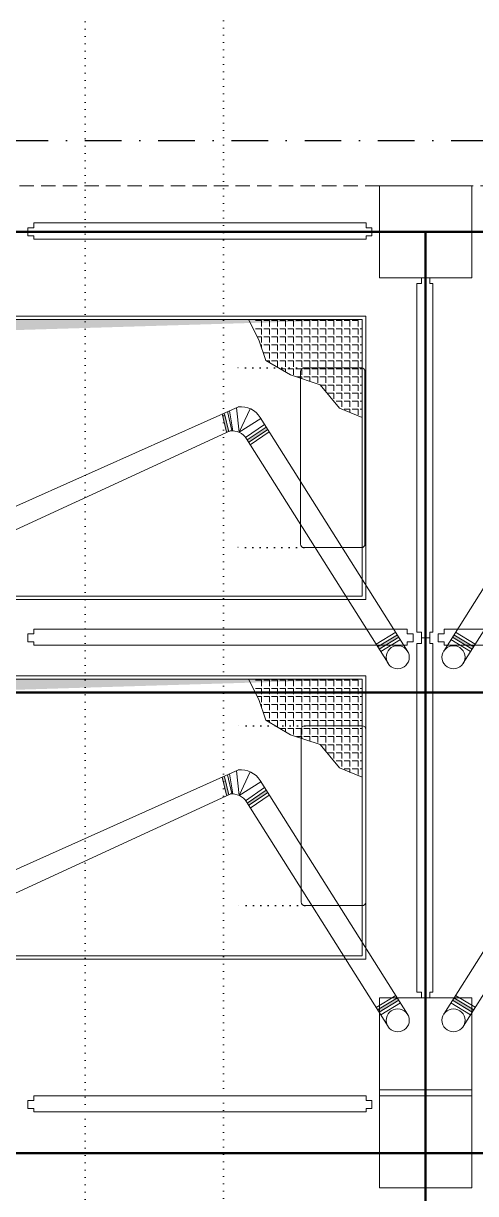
# Model space of a CAD drawing. Header units: metres. Extents: x -19121 to 152404, y -12107 to 29421.
# Drawn here: x 1951 to 2343, y 5595 to 6611 of the extents above; entities that cross this region are included whole.
import ezdxf

# ---------------------------------------------------------------- set-up
doc = ezdxf.new("R2010")
doc.units = ezdxf.units.M
doc.header["$LTSCALE"] = 50
doc.header["$MEASUREMENT"] = 0
for name, pattern in [('DASHDOT', [25.4, 12.7, -6.35, 0, -6.35]), ('DOT2', [0.125, 0, -0.125]), ('HIDDEN', [0.375, 0.25, -0.125])]:
    doc.linetypes.add(name, pattern=pattern)
doc.layers.get('0').update_dxf_attribs({"color": 9, "lineweight": 9})
for name, color, linetype, lineweight in [('01', 9, 'Continuous', 9), ('06D', 9, 'Continuous', 9), ('10', 9, 'Continuous', 9), ('20', 9, 'DOT2', 9), ('E-KABLO', 7, 'Continuous', 30)]:
    doc.layers.add(name, color=color, linetype=linetype, lineweight=lineweight)

# ---------------------------------------------------------------- blocks, each defined once
blk = doc.blocks.new('p-kolon_80x80')
blk.add_lwpolyline([(-40, -40), (40, -40), (40, 40), (-40, 40)], close=True)
blk = doc.blocks.new('2.bod.sitatik')
at = {"layer": '01'}
for p in [(2300, -2200), (2300, -2905), (2300, -2990)]:
    blk.add_blockref('p-kolon_80x80', p, dxfattribs=at)
blk = doc.blocks.new('p-işyeri')
at = {"color": 0, "const_width": 2}
blk.add_lwpolyline([(200, 0), (200, 700), (-200, 700), (-200, 0)], close=True, dxfattribs=at)
blk = doc.blocks.new('p-mekanik_boyahane_mahal10')
blk.add_hatch(color=256).paths.add_polyline_path([(-11.7, -46.1), (-10.3, -44), (-27.5, -33.6), (-28.8, -35.7)])
blk.add_hatch(color=256).paths.add_polyline_path([(-11.7, -46.1), (-10.3, -44), (-27.5, -33.6), (-28.8, -35.7)])
blk.add_hatch(color=256).paths.add_polyline_path([(-11.7, -46.1), (-10.3, -44), (-27.5, -33.6), (-28.8, -35.7)])
for p, q in [((-36.3, -47.8), (91.6, 155.1)), ((-36.3, -47.8), (91.6, 155.1)), ((-19.4, -58.4), (103.5, 136.5)), ((-19.4, -58.4), (103.5, 136.5)), ((-13, -48.2), (-30.1, -37.8)), ((-13, -48.2), (-30.1, -37.8)), ((-13, -48.2), (-30.1, -37.8)), ((-11.7, -46.1), (-28.8, -35.7)), ((-11.7, -46.1), (-28.8, -35.7)), ((-11.7, -46.1), (-28.8, -35.7)), ((-10.3, -44), (-27.5, -33.6)), ((-10.3, -44), (-27.5, -33.6)), ((-10.3, -44), (-27.5, -33.6)), ((-9.1, -41.8), (-26.1, -31.5)), ((-9.1, -41.8), (-26.1, -31.5)), ((-9.1, -41.8), (-26.1, -31.5))]:
    blk.add_line(p, q)
blk.add_circle((-27.8, -53.1), 10)
blk.add_circle((-27.8, -53.1), 10)
blk.add_circle((-27.8, -53.1), 10)
blk = doc.blocks.new('p-mekanik_boyahane_mahal06')
for points in [[(471.5, 158.1), (473.5, 158.3), (477.2, 142.6), (475.2, 142.4)], [(471.5, 158.1), (473.5, 158.3), (477.2, 142.6), (475.2, 142.4)], [(494.3, 133.3), (493, 135.5), (509.5, 146.7), (510.9, 144.6)], [(494.3, 133.3), (493, 135.5), (509.5, 146.7), (510.9, 144.6)], [(607.7, -46.1), (606.3, -44), (623.5, -33.6), (624.8, -35.7)], [(607.7, -46.1), (606.3, -44), (623.5, -33.6), (624.8, -35.7)], [(607.7, -46.1), (606.3, -44), (623.5, -33.6), (624.8, -35.7)]]:
    blk.add_hatch(color=256).paths.add_polyline_path(points)
for p, q in [((596, 246), (0, 246)), ((596, 3), (596, 246)), ((593, 243), (3, 243)), ((494.3, 243), (503.2, 225.4)), ((505.4, 242.1), (500.4, 242.1)), ((505.4, 235.1), (500.4, 235.1)), ((505.4, 242.1), (505.4, 237)), ((505.4, 235.1), (505.4, 230)), ((512.4, 242.1), (507.4, 242.1)), ((512.4, 235.1), (507.4, 235.1)), ((512.4, 242.1), (512.4, 237)), ((512.4, 235.1), (512.4, 230)), ((519.4, 242.1), (514.3, 242.1)), ((519.4, 235.1), (514.3, 235.1)), ((519.4, 242.1), (519.4, 237)), ((519.4, 235.1), (519.4, 230)), ((526.4, 242.1), (521.3, 242.1)), ((526.4, 235.1), (521.3, 235.1)), ((526.4, 242.1), (526.4, 237)), ((526.4, 235.1), (526.4, 230)), ((533.4, 242.1), (528.3, 242.1)), ((533.4, 235.1), (528.3, 235.1)), ((533.4, 242.1), (533.4, 237)), ((533.4, 235.1), (533.4, 230)), ((540.4, 242.1), (535.3, 242.1)), ((540.4, 235.1), (535.3, 235.1)), ((540.4, 242.1), (540.4, 237)), ((540.4, 235.1), (540.4, 230)), ((547.4, 242.1), (542.3, 242.1)), ((547.4, 235.1), (542.3, 235.1)), ((547.4, 242.1), (547.4, 237)), ((547.4, 235.1), (547.4, 230)), ((554.3, 242.1), (549.3, 242.1)), ((554.3, 235.1), (549.3, 235.1)), ((554.3, 242.1), (554.3, 237)), ((554.3, 235.1), (554.3, 230)), ((561.3, 242.1), (556.2, 242.1)), ((561.3, 235.1), (556.2, 235.1)), ((561.3, 242.1), (561.3, 237)), ((561.3, 235.1), (561.3, 230)), ((568.3, 242.1), (563.2, 242.1)), ((568.3, 235.1), (563.2, 235.1)), ((568.3, 242.1), (568.3, 237)), ((568.3, 235.1), (568.3, 230)), ((575.3, 242.1), (570.2, 242.1)), ((575.3, 235.1), (570.2, 235.1)), ((575.3, 242.1), (575.3, 237)), ((575.3, 235.1), (575.3, 230)), ((582.3, 242.1), (577.2, 242.1)), ((582.3, 235.1), (577.2, 235.1)), ((582.3, 242.1), (582.3, 237)), ((582.3, 235.1), (582.3, 230)), ((589.3, 242.1), (584.2, 242.1)), ((589.3, 235.1), (584.2, 235.1)), ((589.3, 242.1), (589.3, 237)), ((589.3, 235.1), (589.3, 230)), ((593, 235.1), (591.2, 235.1)), ((593, 3), (593, 243)), ((505.4, 228.1), (501.8, 228.1)), ((503.2, 225.4), (509.2, 207.4)), ((505.4, 228.1), (505.4, 223)), ((512.4, 228.1), (507.4, 228.1)), ((512.4, 228.1), (512.4, 223)), ((519.4, 228.1), (514.3, 228.1)), ((519.4, 228.1), (519.4, 223)), ((526.4, 228.1), (521.3, 228.1)), ((526.4, 228.1), (526.4, 223)), ((533.4, 228.1), (528.3, 228.1)), ((533.4, 228.1), (533.4, 223)), ((540.4, 228.1), (535.3, 228.1)), ((540.4, 228.1), (540.4, 223)), ((547.4, 228.1), (542.3, 228.1)), ((547.4, 228.1), (547.4, 223)), ((554.3, 228.1), (549.3, 228.1)), ((554.3, 228.1), (554.3, 223)), ((561.3, 228.1), (556.2, 228.1)), ((561.3, 228.1), (561.3, 223)), ((568.3, 228.1), (563.2, 228.1)), ((568.3, 228.1), (568.3, 223)), ((575.3, 228.1), (570.2, 228.1)), ((575.3, 228.1), (575.3, 223)), ((582.3, 228.1), (577.2, 228.1)), ((582.3, 228.1), (582.3, 223)), ((589.3, 228.1), (584.2, 228.1)), ((589.3, 228.1), (589.3, 223)), ((593, 228.1), (591.2, 228.1)), ((505.4, 221.1), (504.6, 221.1)), ((505.4, 221.1), (505.4, 218.7)), ((512.4, 221.1), (507.4, 221.1)), ((512.4, 214.1), (507.4, 214.1)), ((512.4, 221.1), (512.4, 216.1)), ((512.4, 214.1), (512.4, 209.1)), ((519.4, 221.1), (514.3, 221.1)), ((519.4, 214.1), (514.3, 214.1)), ((519.4, 221.1), (519.4, 216.1)), ((519.4, 214.1), (519.4, 209.1)), ((526.4, 221.1), (521.3, 221.1)), ((526.4, 214.1), (521.3, 214.1)), ((526.4, 221.1), (526.4, 216.1)), ((526.4, 214.1), (526.4, 209.1)), ((533.4, 221.1), (528.3, 221.1)), ((533.4, 214.1), (528.3, 214.1)), ((533.4, 221.1), (533.4, 216.1)), ((533.4, 214.1), (533.4, 209.1)), ((540.4, 221.1), (535.3, 221.1)), ((540.4, 214.1), (535.3, 214.1)), ((540.4, 221.1), (540.4, 216.1)), ((540.4, 214.1), (540.4, 209.1)), ((547.4, 221.1), (542.3, 221.1)), ((547.4, 214.1), (542.3, 214.1)), ((547.4, 221.1), (547.4, 216.1)), ((547.4, 214.1), (547.4, 209.1)), ((554.3, 221.1), (549.3, 221.1)), ((554.3, 214.1), (549.3, 214.1)), ((554.3, 221.1), (554.3, 216.1)), ((554.3, 214.1), (554.3, 209.1)), ((561.3, 221.1), (556.2, 221.1)), ((561.3, 214.1), (556.2, 214.1)), ((561.3, 221.1), (561.3, 216.1)), ((561.3, 214.1), (561.3, 209.1)), ((568.3, 221.1), (563.2, 221.1)), ((568.3, 214.1), (563.2, 214.1)), ((568.3, 221.1), (568.3, 216.1)), ((568.3, 214.1), (568.3, 209.1)), ((575.3, 221.1), (570.2, 221.1)), ((575.3, 214.1), (570.2, 214.1)), ((575.3, 221.1), (575.3, 216.1)), ((575.3, 214.1), (575.3, 209.1)), ((582.3, 221.1), (577.2, 221.1)), ((582.3, 214.1), (577.2, 214.1)), ((582.3, 221.1), (582.3, 216.1)), ((582.3, 214.1), (582.3, 209.1)), ((589.3, 221.1), (584.2, 221.1)), ((589.3, 214.1), (584.2, 214.1)), ((589.3, 221.1), (589.3, 216.1)), ((589.3, 214.1), (589.3, 209.1)), ((593, 221.1), (591.2, 221.1)), ((593, 214.1), (591.2, 214.1)), ((509.2, 207.4), (530.7, 194.9)), ((512.4, 207.2), (509.6, 207.2)), ((512.4, 207.2), (512.4, 205.5)), ((519.4, 207.2), (514.3, 207.2)), ((519.4, 207.2), (519.4, 202.1)), ((526.4, 207.2), (521.3, 207.2)), ((526.4, 207.2), (526.4, 202.1)), ((533.4, 207.2), (528.3, 207.2)), ((533.4, 207.2), (533.4, 202.1)), ((540.4, 207.2), (535.3, 207.2)), ((540.4, 207.2), (540.4, 202.1)), ((547.4, 207.2), (542.3, 207.2)), ((547.4, 207.2), (547.4, 202.1)), ((554.3, 207.2), (549.3, 207.2)), ((554.3, 207.2), (554.3, 202.1)), ((561.3, 207.2), (556.2, 207.2)), ((561.3, 207.2), (561.3, 202.1)), ((568.3, 207.2), (563.2, 207.2)), ((568.3, 207.2), (568.3, 202.1)), ((575.3, 207.2), (570.2, 207.2)), ((575.3, 207.2), (575.3, 202.1)), ((582.3, 207.2), (577.2, 207.2)), ((582.3, 207.2), (582.3, 202.1)), ((589.3, 207.2), (584.2, 207.2)), ((589.3, 207.2), (589.3, 202.1)), ((593, 207.2), (591.2, 207.2)), ((526.4, 200.2), (521.6, 200.2)), ((526.4, 200.2), (526.4, 197.4)), ((533.4, 200.2), (528.3, 200.2)), ((530.7, 194.9), (556.4, 186.4)), ((533.4, 200.2), (533.4, 195.1)), ((540.4, 200.2), (535.3, 200.2)), ((540.4, 193.2), (535.9, 193.2)), ((540.4, 200.2), (540.4, 195.1)), ((540.4, 193.2), (540.4, 191.7)), ((547.4, 200.2), (542.3, 200.2)), ((547.4, 193.2), (542.3, 193.2)), ((547.4, 200.2), (547.4, 195.1)), ((547.4, 193.2), (547.4, 189.4)), ((554.3, 200.2), (549.3, 200.2)), ((554.3, 193.2), (549.3, 193.2)), ((554.3, 200.2), (554.3, 195.1)), ((554.3, 193.2), (554.3, 188.1)), ((561.3, 200.2), (556.2, 200.2)), ((561.3, 193.2), (556.2, 193.2)), ((561.3, 200.2), (561.3, 195.1)), ((561.3, 193.2), (561.3, 188.1)), ((568.3, 200.2), (563.2, 200.2)), ((568.3, 193.2), (563.2, 193.2)), ((568.3, 200.2), (568.3, 195.1)), ((568.3, 193.2), (568.3, 188.1)), ((575.3, 200.2), (570.2, 200.2)), ((575.3, 193.2), (570.2, 193.2)), ((575.3, 200.2), (575.3, 195.1)), ((575.3, 193.2), (575.3, 188.1)), ((582.3, 200.2), (577.2, 200.2)), ((582.3, 193.2), (577.2, 193.2)), ((582.3, 200.2), (582.3, 195.1)), ((582.3, 193.2), (582.3, 188.1)), ((589.3, 200.2), (584.2, 200.2)), ((589.3, 193.2), (584.2, 193.2)), ((589.3, 200.2), (589.3, 195.1)), ((589.3, 193.2), (589.3, 188.1)), ((593, 200.2), (591.2, 200.2)), ((593, 193.2), (591.2, 193.2)), ((556.4, 186.4), (573.1, 166.2)), ((561.3, 186.2), (556.5, 186.2)), ((561.3, 186.2), (561.3, 181.1)), ((568.3, 186.2), (563.2, 186.2)), ((568.3, 186.2), (568.3, 181.1)), ((575.3, 186.2), (570.2, 186.2)), ((575.3, 186.2), (575.3, 181.1)), ((582.3, 186.2), (577.2, 186.2)), ((582.3, 186.2), (582.3, 181.1)), ((589.3, 186.2), (584.2, 186.2)), ((589.3, 186.2), (589.3, 181.1)), ((593, 186.2), (591.2, 186.2)), ((568.3, 179.2), (563.2, 179.2)), ((568.3, 179.2), (568.3, 174.1)), ((575.3, 179.2), (570.2, 179.2)), ((575.3, 179.2), (575.3, 174.1)), ((582.3, 179.2), (577.2, 179.2)), ((582.3, 179.2), (582.3, 174.1)), ((589.3, 179.2), (584.2, 179.2)), ((589.3, 179.2), (589.3, 174.1)), ((593, 179.2), (591.2, 179.2)), ((485.4, 164.3), (248.4, 58.3)), ((485.4, 164.3), (248.4, 58.3)), ((486, 142.2), (483.7, 163.5)), ((486, 142.2), (483.7, 163.5)), ((486, 142.2), (495.7, 162.6)), ((486, 142.2), (495.7, 162.6)), ((568.3, 172.2), (568.1, 172.2)), ((568.3, 172.2), (568.3, 172)), ((575.3, 172.2), (570.2, 172.2)), ((573.1, 166.2), (593, 158)), ((575.3, 172.2), (575.3, 167.2)), ((582.3, 172.2), (577.2, 172.2)), ((582.3, 165.3), (577.2, 165.3)), ((582.3, 172.2), (582.3, 167.2)), ((582.3, 165.3), (582.3, 162.2)), ((589.3, 172.2), (584.2, 172.2)), ((589.3, 165.3), (584.2, 165.3)), ((589.3, 172.2), (589.3, 167.2)), ((589.3, 165.3), (589.3, 160.2)), ((593, 172.2), (591.2, 172.2)), ((593, 165.3), (591.2, 165.3)), ((475.2, 142.4), (471.5, 158.1)), ((475.2, 142.4), (471.5, 158.1)), ((477.2, 142.6), (473.5, 158.3)), ((477.2, 142.6), (473.5, 158.3)), ((479.8, 143.7), (476, 160.1)), ((479.8, 143.7), (476, 160.1)), ((480.7, 143.5), (477.6, 160.8)), ((480.7, 143.5), (477.6, 160.8)), ((486, 142.2), (505, 154.1)), ((486, 142.2), (505, 154.1)), ((632.3, -47.8), (504.4, 155.1)), ((632.3, -47.8), (504.4, 155.1)), ((478.2, 143.4), (250.8, 38.5)), ((478.2, 143.4), (250.8, 38.5)), ((491.7, 137.6), (508.2, 148.9)), ((491.7, 137.6), (508.2, 148.9)), ((493, 135.5), (509.5, 146.7)), ((493, 135.5), (509.5, 146.7)), ((494.3, 133.3), (510.9, 144.6)), ((494.3, 133.3), (510.9, 144.6)), ((495.6, 131.2), (512.2, 142.5)), ((495.6, 131.2), (512.2, 142.5)), ((615.4, -58.4), (492.5, 136.5)), ((615.4, -58.4), (492.5, 136.5)), ((605.1, -41.8), (622.1, -31.5)), ((605.1, -41.8), (622.1, -31.5)), ((605.1, -41.8), (622.1, -31.5)), ((606.3, -44), (623.5, -33.6)), ((606.3, -44), (623.5, -33.6)), ((606.3, -44), (623.5, -33.6)), ((607.7, -46.1), (624.8, -35.7)), ((607.7, -46.1), (624.8, -35.7)), ((607.7, -46.1), (624.8, -35.7)), ((609, -48.2), (626.1, -37.8)), ((609, -48.2), (626.1, -37.8)), ((609, -48.2), (626.1, -37.8))]:
    blk.add_line(p, q)
for points in [[(593, 243), (593, 3), (542.1, 3), (593, 3), (3, 3)], [(596, 3), (596, 0), (0, 0)]]:
    blk.add_lwpolyline(points)
blk.add_circle((623.8, -53.1), 10)
blk.add_circle((623.8, -53.1), 10)
blk.add_circle((623.8, -53.1), 10)
for centre, radius in [((487.5, 144.4), 20), ((487.5, 144.4), 20), ((479.8, 128.5), 15), ((479.8, 128.5), 15)]:
    blk.add_arc(centre, radius, 32.233, 96.0938)
blk.add_solid([(593, 243), (3, 243), (15.7, 225.5), (3, 11)])
blk = doc.blocks.new('p-mekanik_boyahane_mahal9')
blk.add_hatch(color=256).paths.add_polyline_path([(-11.7, -43.1), (-10.3, -41), (-27.5, -30.6), (-28.8, -32.7)])
blk.add_hatch(color=256).paths.add_polyline_path([(-11.7, -43.1), (-10.3, -41), (-27.5, -30.6), (-28.8, -32.7)])
blk.add_hatch(color=256).paths.add_polyline_path([(-11.7, -43.1), (-10.3, -41), (-27.5, -30.6), (-28.8, -32.7)])
for p, q in [((-36.3, -44.8), (91.6, 158.1)), ((-36.3, -44.8), (91.6, 158.1)), ((-19.4, -55.4), (103.5, 139.5)), ((-19.4, -55.4), (103.5, 139.5)), ((-9.1, -38.8), (-26.1, -28.5)), ((-9.1, -38.8), (-26.1, -28.5)), ((-9.1, -38.8), (-26.1, -28.5)), ((-13, -45.2), (-30.1, -34.8)), ((-13, -45.2), (-30.1, -34.8)), ((-13, -45.2), (-30.1, -34.8)), ((-11.7, -43.1), (-28.8, -32.7)), ((-11.7, -43.1), (-28.8, -32.7)), ((-11.7, -43.1), (-28.8, -32.7)), ((-10.3, -41), (-27.5, -30.6)), ((-10.3, -41), (-27.5, -30.6)), ((-10.3, -41), (-27.5, -30.6))]:
    blk.add_line(p, q)
blk.add_circle((-27.8, -50.1), 10)
blk.add_circle((-27.8, -50.1), 10)
blk.add_circle((-27.8, -50.1), 10)
blk = doc.blocks.new('p-mekanik_boyahane_mahal05')
for points in [[(471.5, 161.1), (473.5, 161.3), (477.2, 145.6), (475.2, 145.4)], [(471.5, 161.1), (473.5, 161.3), (477.2, 145.6), (475.2, 145.4)], [(494.3, 136.3), (493, 138.5), (509.5, 149.7), (510.9, 147.6)], [(494.3, 136.3), (493, 138.5), (509.5, 149.7), (510.9, 147.6)], [(607.7, -43.1), (606.3, -41), (623.5, -30.6), (624.8, -32.7)], [(607.7, -43.1), (606.3, -41), (623.5, -30.6), (624.8, -32.7)], [(607.7, -43.1), (606.3, -41), (623.5, -30.6), (624.8, -32.7)]]:
    blk.add_hatch(color=256).paths.add_polyline_path(points)
for p, q in [((596, 246), (0, 246)), ((596, 3), (596, 246)), ((593, 243), (3, 243)), ((494.3, 243), (503.2, 225.4)), ((505.4, 242.1), (500.4, 242.1)), ((505.4, 235.1), (500.4, 235.1)), ((505.4, 242.1), (505.4, 237)), ((505.4, 235.1), (505.4, 230)), ((512.4, 242.1), (507.4, 242.1)), ((512.4, 235.1), (507.4, 235.1)), ((512.4, 242.1), (512.4, 237)), ((512.4, 235.1), (512.4, 230)), ((519.4, 242.1), (514.3, 242.1)), ((519.4, 235.1), (514.3, 235.1)), ((519.4, 242.1), (519.4, 237)), ((519.4, 235.1), (519.4, 230)), ((526.4, 242.1), (521.3, 242.1)), ((526.4, 235.1), (521.3, 235.1)), ((526.4, 242.1), (526.4, 237)), ((526.4, 235.1), (526.4, 230)), ((533.4, 242.1), (528.3, 242.1)), ((533.4, 235.1), (528.3, 235.1)), ((533.4, 242.1), (533.4, 237)), ((533.4, 235.1), (533.4, 230)), ((540.4, 242.1), (535.3, 242.1)), ((540.4, 235.1), (535.3, 235.1)), ((540.4, 242.1), (540.4, 237)), ((540.4, 235.1), (540.4, 230)), ((547.4, 242.1), (542.3, 242.1)), ((547.4, 235.1), (542.3, 235.1)), ((547.4, 242.1), (547.4, 237)), ((547.4, 235.1), (547.4, 230)), ((554.3, 242.1), (549.3, 242.1)), ((554.3, 235.1), (549.3, 235.1)), ((554.3, 242.1), (554.3, 237)), ((554.3, 235.1), (554.3, 230)), ((561.3, 242.1), (556.2, 242.1)), ((561.3, 235.1), (556.2, 235.1)), ((561.3, 242.1), (561.3, 237)), ((561.3, 235.1), (561.3, 230)), ((568.3, 242.1), (563.2, 242.1)), ((568.3, 235.1), (563.2, 235.1)), ((568.3, 242.1), (568.3, 237)), ((568.3, 235.1), (568.3, 230)), ((575.3, 242.1), (570.2, 242.1)), ((575.3, 235.1), (570.2, 235.1)), ((575.3, 242.1), (575.3, 237)), ((575.3, 235.1), (575.3, 230)), ((582.3, 242.1), (577.2, 242.1)), ((582.3, 235.1), (577.2, 235.1)), ((582.3, 242.1), (582.3, 237)), ((582.3, 235.1), (582.3, 230)), ((589.3, 242.1), (584.2, 242.1)), ((589.3, 235.1), (584.2, 235.1)), ((589.3, 242.1), (589.3, 237)), ((589.3, 235.1), (589.3, 230)), ((593, 235.1), (591.2, 235.1)), ((593, 3), (593, 243)), ((505.4, 228.1), (501.8, 228.1)), ((503.2, 225.4), (509.2, 207.4)), ((505.4, 228.1), (505.4, 223)), ((512.4, 228.1), (507.4, 228.1)), ((512.4, 228.1), (512.4, 223)), ((519.4, 228.1), (514.3, 228.1)), ((519.4, 228.1), (519.4, 223)), ((526.4, 228.1), (521.3, 228.1)), ((526.4, 228.1), (526.4, 223)), ((533.4, 228.1), (528.3, 228.1)), ((533.4, 228.1), (533.4, 223)), ((540.4, 228.1), (535.3, 228.1)), ((540.4, 228.1), (540.4, 223)), ((547.4, 228.1), (542.3, 228.1)), ((547.4, 228.1), (547.4, 223)), ((554.3, 228.1), (549.3, 228.1)), ((554.3, 228.1), (554.3, 223)), ((561.3, 228.1), (556.2, 228.1)), ((561.3, 228.1), (561.3, 223)), ((568.3, 228.1), (563.2, 228.1)), ((568.3, 228.1), (568.3, 223)), ((575.3, 228.1), (570.2, 228.1)), ((575.3, 228.1), (575.3, 223)), ((582.3, 228.1), (577.2, 228.1)), ((582.3, 228.1), (582.3, 223)), ((589.3, 228.1), (584.2, 228.1)), ((589.3, 228.1), (589.3, 223)), ((593, 228.1), (591.2, 228.1)), ((505.4, 221.1), (504.6, 221.1)), ((505.4, 221.1), (505.4, 218.7)), ((512.4, 221.1), (507.4, 221.1)), ((512.4, 214.1), (507.4, 214.1)), ((512.4, 221.1), (512.4, 216.1)), ((512.4, 214.1), (512.4, 209.1)), ((519.4, 221.1), (514.3, 221.1)), ((519.4, 214.1), (514.3, 214.1)), ((519.4, 221.1), (519.4, 216.1)), ((519.4, 214.1), (519.4, 209.1)), ((526.4, 221.1), (521.3, 221.1)), ((526.4, 214.1), (521.3, 214.1)), ((526.4, 221.1), (526.4, 216.1)), ((526.4, 214.1), (526.4, 209.1)), ((533.4, 221.1), (528.3, 221.1)), ((533.4, 214.1), (528.3, 214.1)), ((533.4, 221.1), (533.4, 216.1)), ((533.4, 214.1), (533.4, 209.1)), ((540.4, 221.1), (535.3, 221.1)), ((540.4, 214.1), (535.3, 214.1)), ((540.4, 221.1), (540.4, 216.1)), ((540.4, 214.1), (540.4, 209.1)), ((547.4, 221.1), (542.3, 221.1)), ((547.4, 214.1), (542.3, 214.1)), ((547.4, 221.1), (547.4, 216.1)), ((547.4, 214.1), (547.4, 209.1)), ((554.3, 221.1), (549.3, 221.1)), ((554.3, 214.1), (549.3, 214.1)), ((554.3, 221.1), (554.3, 216.1)), ((554.3, 214.1), (554.3, 209.1)), ((561.3, 221.1), (556.2, 221.1)), ((561.3, 214.1), (556.2, 214.1)), ((561.3, 221.1), (561.3, 216.1)), ((561.3, 214.1), (561.3, 209.1)), ((568.3, 221.1), (563.2, 221.1)), ((568.3, 214.1), (563.2, 214.1)), ((568.3, 221.1), (568.3, 216.1)), ((568.3, 214.1), (568.3, 209.1)), ((575.3, 221.1), (570.2, 221.1)), ((575.3, 214.1), (570.2, 214.1)), ((575.3, 221.1), (575.3, 216.1)), ((575.3, 214.1), (575.3, 209.1)), ((582.3, 221.1), (577.2, 221.1)), ((582.3, 214.1), (577.2, 214.1)), ((582.3, 221.1), (582.3, 216.1)), ((582.3, 214.1), (582.3, 209.1)), ((589.3, 221.1), (584.2, 221.1)), ((589.3, 214.1), (584.2, 214.1)), ((589.3, 221.1), (589.3, 216.1)), ((589.3, 214.1), (589.3, 209.1)), ((593, 221.1), (591.2, 221.1)), ((593, 214.1), (591.2, 214.1)), ((509.2, 207.4), (530.7, 194.9)), ((512.4, 207.2), (509.6, 207.2)), ((512.4, 207.2), (512.4, 205.5)), ((519.4, 207.2), (514.3, 207.2)), ((519.4, 207.2), (519.4, 202.1)), ((526.4, 207.2), (521.3, 207.2)), ((526.4, 207.2), (526.4, 202.1)), ((533.4, 207.2), (528.3, 207.2)), ((533.4, 207.2), (533.4, 202.1)), ((540.4, 207.2), (535.3, 207.2)), ((540.4, 207.2), (540.4, 202.1)), ((547.4, 207.2), (542.3, 207.2)), ((547.4, 207.2), (547.4, 202.1)), ((554.3, 207.2), (549.3, 207.2)), ((554.3, 207.2), (554.3, 202.1)), ((561.3, 207.2), (556.2, 207.2)), ((561.3, 207.2), (561.3, 202.1)), ((568.3, 207.2), (563.2, 207.2)), ((568.3, 207.2), (568.3, 202.1)), ((575.3, 207.2), (570.2, 207.2)), ((575.3, 207.2), (575.3, 202.1)), ((582.3, 207.2), (577.2, 207.2)), ((582.3, 207.2), (582.3, 202.1)), ((589.3, 207.2), (584.2, 207.2)), ((589.3, 207.2), (589.3, 202.1)), ((593, 207.2), (591.2, 207.2)), ((526.4, 200.2), (521.6, 200.2)), ((526.4, 200.2), (526.4, 197.4)), ((533.4, 200.2), (528.3, 200.2)), ((530.7, 194.9), (556.4, 186.4)), ((533.4, 200.2), (533.4, 195.1)), ((540.4, 200.2), (535.3, 200.2)), ((540.4, 193.2), (535.9, 193.2)), ((540.4, 200.2), (540.4, 195.1)), ((540.4, 193.2), (540.4, 191.7)), ((547.4, 200.2), (542.3, 200.2)), ((547.4, 193.2), (542.3, 193.2)), ((547.4, 200.2), (547.4, 195.1)), ((547.4, 193.2), (547.4, 189.4)), ((554.3, 200.2), (549.3, 200.2)), ((554.3, 193.2), (549.3, 193.2)), ((554.3, 200.2), (554.3, 195.1)), ((554.3, 193.2), (554.3, 188.1)), ((561.3, 200.2), (556.2, 200.2)), ((561.3, 193.2), (556.2, 193.2)), ((561.3, 200.2), (561.3, 195.1)), ((561.3, 193.2), (561.3, 188.1)), ((568.3, 200.2), (563.2, 200.2)), ((568.3, 193.2), (563.2, 193.2)), ((568.3, 200.2), (568.3, 195.1)), ((568.3, 193.2), (568.3, 188.1)), ((575.3, 200.2), (570.2, 200.2)), ((575.3, 193.2), (570.2, 193.2)), ((575.3, 200.2), (575.3, 195.1)), ((575.3, 193.2), (575.3, 188.1)), ((582.3, 200.2), (577.2, 200.2)), ((582.3, 193.2), (577.2, 193.2)), ((582.3, 200.2), (582.3, 195.1)), ((582.3, 193.2), (582.3, 188.1)), ((589.3, 200.2), (584.2, 200.2)), ((589.3, 193.2), (584.2, 193.2)), ((589.3, 200.2), (589.3, 195.1)), ((589.3, 193.2), (589.3, 188.1)), ((593, 200.2), (591.2, 200.2)), ((593, 193.2), (591.2, 193.2)), ((556.4, 186.4), (573.1, 166.2)), ((561.3, 186.2), (556.5, 186.2)), ((561.3, 186.2), (561.3, 181.1)), ((568.3, 186.2), (563.2, 186.2)), ((568.3, 186.2), (568.3, 181.1)), ((575.3, 186.2), (570.2, 186.2)), ((575.3, 186.2), (575.3, 181.1)), ((582.3, 186.2), (577.2, 186.2)), ((582.3, 186.2), (582.3, 181.1)), ((589.3, 186.2), (584.2, 186.2)), ((589.3, 186.2), (589.3, 181.1)), ((593, 186.2), (591.2, 186.2)), ((568.3, 179.2), (563.2, 179.2)), ((568.3, 179.2), (568.3, 174.1)), ((575.3, 179.2), (570.2, 179.2)), ((575.3, 179.2), (575.3, 174.1)), ((582.3, 179.2), (577.2, 179.2)), ((582.3, 179.2), (582.3, 174.1)), ((589.3, 179.2), (584.2, 179.2)), ((589.3, 179.2), (589.3, 174.1)), ((593, 179.2), (591.2, 179.2)), ((485.4, 167.3), (248.4, 61.3)), ((485.4, 167.3), (248.4, 61.3)), ((479.8, 146.7), (476, 163.1)), ((479.8, 146.7), (476, 163.1)), ((480.7, 146.5), (477.6, 163.8)), ((480.7, 146.5), (477.6, 163.8)), ((486, 145.2), (483.7, 166.5)), ((486, 145.2), (483.7, 166.5)), ((486, 145.2), (495.7, 165.6)), ((486, 145.2), (495.7, 165.6)), ((568.3, 172.2), (568.1, 172.2)), ((568.3, 172.2), (568.3, 172)), ((575.3, 172.2), (570.2, 172.2)), ((573.1, 166.2), (593, 158)), ((575.3, 172.2), (575.3, 167.2)), ((582.3, 172.2), (577.2, 172.2)), ((582.3, 165.3), (577.2, 165.3)), ((582.3, 172.2), (582.3, 167.2)), ((582.3, 165.3), (582.3, 162.2)), ((589.3, 172.2), (584.2, 172.2)), ((589.3, 165.3), (584.2, 165.3)), ((589.3, 172.2), (589.3, 167.2)), ((589.3, 165.3), (589.3, 160.2)), ((593, 172.2), (591.2, 172.2)), ((593, 165.3), (591.2, 165.3)), ((475.2, 145.4), (471.5, 161.1)), ((475.2, 145.4), (471.5, 161.1)), ((477.2, 145.6), (473.5, 161.3)), ((477.2, 145.6), (473.5, 161.3)), ((486, 145.2), (505, 157.1)), ((486, 145.2), (505, 157.1)), ((632.3, -44.8), (504.4, 158.1)), ((632.3, -44.8), (504.4, 158.1)), ((478.2, 146.4), (250.8, 41.5)), ((478.2, 146.4), (250.8, 41.5)), ((491.7, 140.6), (508.2, 151.9)), ((491.7, 140.6), (508.2, 151.9)), ((493, 138.5), (509.5, 149.7)), ((493, 138.5), (509.5, 149.7)), ((494.3, 136.3), (510.9, 147.6)), ((494.3, 136.3), (510.9, 147.6)), ((495.6, 134.2), (512.2, 145.5)), ((495.6, 134.2), (512.2, 145.5)), ((615.4, -55.4), (492.5, 139.5)), ((615.4, -55.4), (492.5, 139.5)), ((605.1, -38.8), (622.1, -28.5)), ((605.1, -38.8), (622.1, -28.5)), ((605.1, -38.8), (622.1, -28.5)), ((606.3, -41), (623.5, -30.6)), ((606.3, -41), (623.5, -30.6)), ((606.3, -41), (623.5, -30.6)), ((607.7, -43.1), (624.8, -32.7)), ((607.7, -43.1), (624.8, -32.7)), ((607.7, -43.1), (624.8, -32.7)), ((609, -45.2), (626.1, -34.8)), ((609, -45.2), (626.1, -34.8)), ((609, -45.2), (626.1, -34.8))]:
    blk.add_line(p, q)
for points in [[(593, 243), (593, 3), (542.1, 3), (593, 3), (3, 3)], [(596, 3), (596, 0), (0, 0)]]:
    blk.add_lwpolyline(points)
blk.add_circle((623.8, -50.1), 10)
blk.add_circle((623.8, -50.1), 10)
blk.add_circle((623.8, -50.1), 10)
for centre, radius in [((487.5, 147.4), 20), ((487.5, 147.4), 20), ((479.8, 131.5), 15), ((479.8, 131.5), 15)]:
    blk.add_arc(centre, radius, 32.233, 96.0938)
blk.add_solid([(593, 243), (3, 243), (15.7, 225.5), (3, 11)])
blk = doc.blocks.new('2.bod.Mimari')
at = {"layer": '06D', "linetype": 'DOT2'}
blk.add_lwpolyline([(2214.39, -1748.97, 0.4142136), (2124.39, -1838.97), (2124.39, -3732.3), (2004.39, -3732.3), (2004.39, -1838.97)], format="xyb", dxfattribs=at)
at = {"layer": '06D'}
for points in [[(1954.78, -2196.5), (1959.78, -2196.5), (1959.78, -2192.36), (2248.26, -2192.36), (2248.26, -2196.5), (2253.26, -2196.5), (2253.26, -2203.5), (2248.26, -2203.5), (2248.26, -2206.36), (1959.78, -2206.36), (1959.78, -2203.5), (1954.78, -2203.5)], [(2296.5, -2552.5), (2296.5, -2547.5), (2292.36, -2547.5), (2292.36, -2245), (2296.5, -2245), (2296.5, -2240), (2303.5, -2240), (2303.5, -2245), (2306.36, -2245), (2306.36, -2547.5), (2303.5, -2547.5), (2303.5, -2552.5)], [(1954.78, -2549), (1959.78, -2549), (1959.78, -2544.86), (2284.05, -2544.86), (2284.05, -2549), (2289.05, -2549), (2289.05, -2556), (2284.05, -2556), (2284.05, -2558.86), (1959.78, -2558.86), (1959.78, -2556), (1954.78, -2556)], [(2645.22, -2549), (2640.22, -2549), (2640.22, -2544.86), (2315.95, -2544.86), (2315.95, -2549), (2310.95, -2549), (2310.95, -2556), (2315.95, -2556), (2315.95, -2558.86), (2640.22, -2558.86), (2640.22, -2556), (2645.22, -2556)], [(2296.5, -2552.5), (2296.5, -2557.5), (2292.36, -2557.5), (2292.36, -2860), (2296.5, -2860), (2296.5, -2865), (2303.5, -2865), (2303.5, -2860), (2306.36, -2860), (2306.36, -2557.5), (2303.5, -2557.5), (2303.5, -2552.5)], [(1954.78, -2954.14), (1959.78, -2954.14), (1959.78, -2950), (2248.26, -2950), (2248.26, -2954.14), (2253.26, -2954.14), (2253.26, -2961.14), (2248.26, -2961.14), (2248.26, -2964), (1959.78, -2964), (1959.78, -2961.14), (1954.78, -2961.14)]]:
    blk.add_lwpolyline(points, close=True, dxfattribs=at)
at = {"layer": '06D', "linetype": 'DOT2', "lineweight": -3}
for points in [[(2194.32, -2318.25), (2134.36, -2318.25)], [(2194.32, -2474.25), (2134.36, -2474.25)], [(2195, -2629), (2135.03, -2629)], [(2195, -2785), (2135.03, -2785)]]:
    blk.add_lwpolyline(points, dxfattribs=at)
at = {"layer": '10'}
for points in [[(2244.32, -2318.25), (2194.32, -2318.25, 0.4142136), (2191.32, -2321.25), (2191.32, -2471.25, 0.4142136), (2194.32, -2474.25), (2244.32, -2474.25, 0.4142136), (2247.32, -2471.25), (2247.32, -2321.25, 0.4142136)], [(2245, -2629), (2195, -2629, 0.4142136), (2192, -2632), (2192, -2782, 0.4142136), (2195, -2785), (2245, -2785, 0.4142136), (2248, -2782), (2248, -2632, 0.4142136)]]:
    blk.add_lwpolyline(points, format="xyb", close=True, dxfattribs=at)
at = {"layer": '20', "color": 251, "linetype": 'HIDDEN'}
blk.add_lwpolyline([(1640, -3815), (2260, -3815), (2260, -3750), (2340, -3750), (2340, -3815), (2960, -3815), (2960, -3750), (3040, -3750), (3039.93, -3030), (2960, -3030), (2960, -2865), (3039.92, -2865), (3040, -2240), (2960, -2240), (2960, -2160), (2340, -2160), (2340, -2240), (2260, -2240), (2260, -2160), (1640, -2160.01)], dxfattribs=at)
blk.add_lwpolyline([(2260, -3030), (2340, -3030), (2340, -2865), (2260, -2865)], close=True, dxfattribs=at)
at = {"layer": '06D', "color": 89, "linetype": 'HIDDEN', "true_color": 0x2e4d23, "rotation": 90}
for p in [(2300, -2400), (3000, -2400), (2300, -2800), (3000, -2800), (2300, -3200), (3000, -3200)]:
    blk.add_blockref('p-işyeri', p, dxfattribs=at)
at = {"layer": '06D'}
for name, p in [('p-mekanik_boyahane_mahal05', (1652, -2519.25)), ('p-mekanik_boyahane_mahal9', (2352, -2519.25)), ('p-mekanik_boyahane_mahal06', (1652, -2831.5)), ('p-mekanik_boyahane_mahal10', (2352, -2831.47))]:
    blk.add_blockref(name, p, dxfattribs=at)

msp = doc.modelspace()

# ---------------------------------------------------------------- linework, layer by layer
at = {"layer": 'E-KABLO', "color": 3, "linetype": 'DASHDOT', "ltscale": 0.05}
msp.add_line((1622.64, 6509.22), (2977.36, 6509.22), dxfattribs=at)

# ---------------------------------------------------------------- block references
for name in ['2.bod.sitatik', '2.bod.Mimari']:
    msp.add_blockref(name, (0, 8630))

doc.saveas('drawing.dxf')
